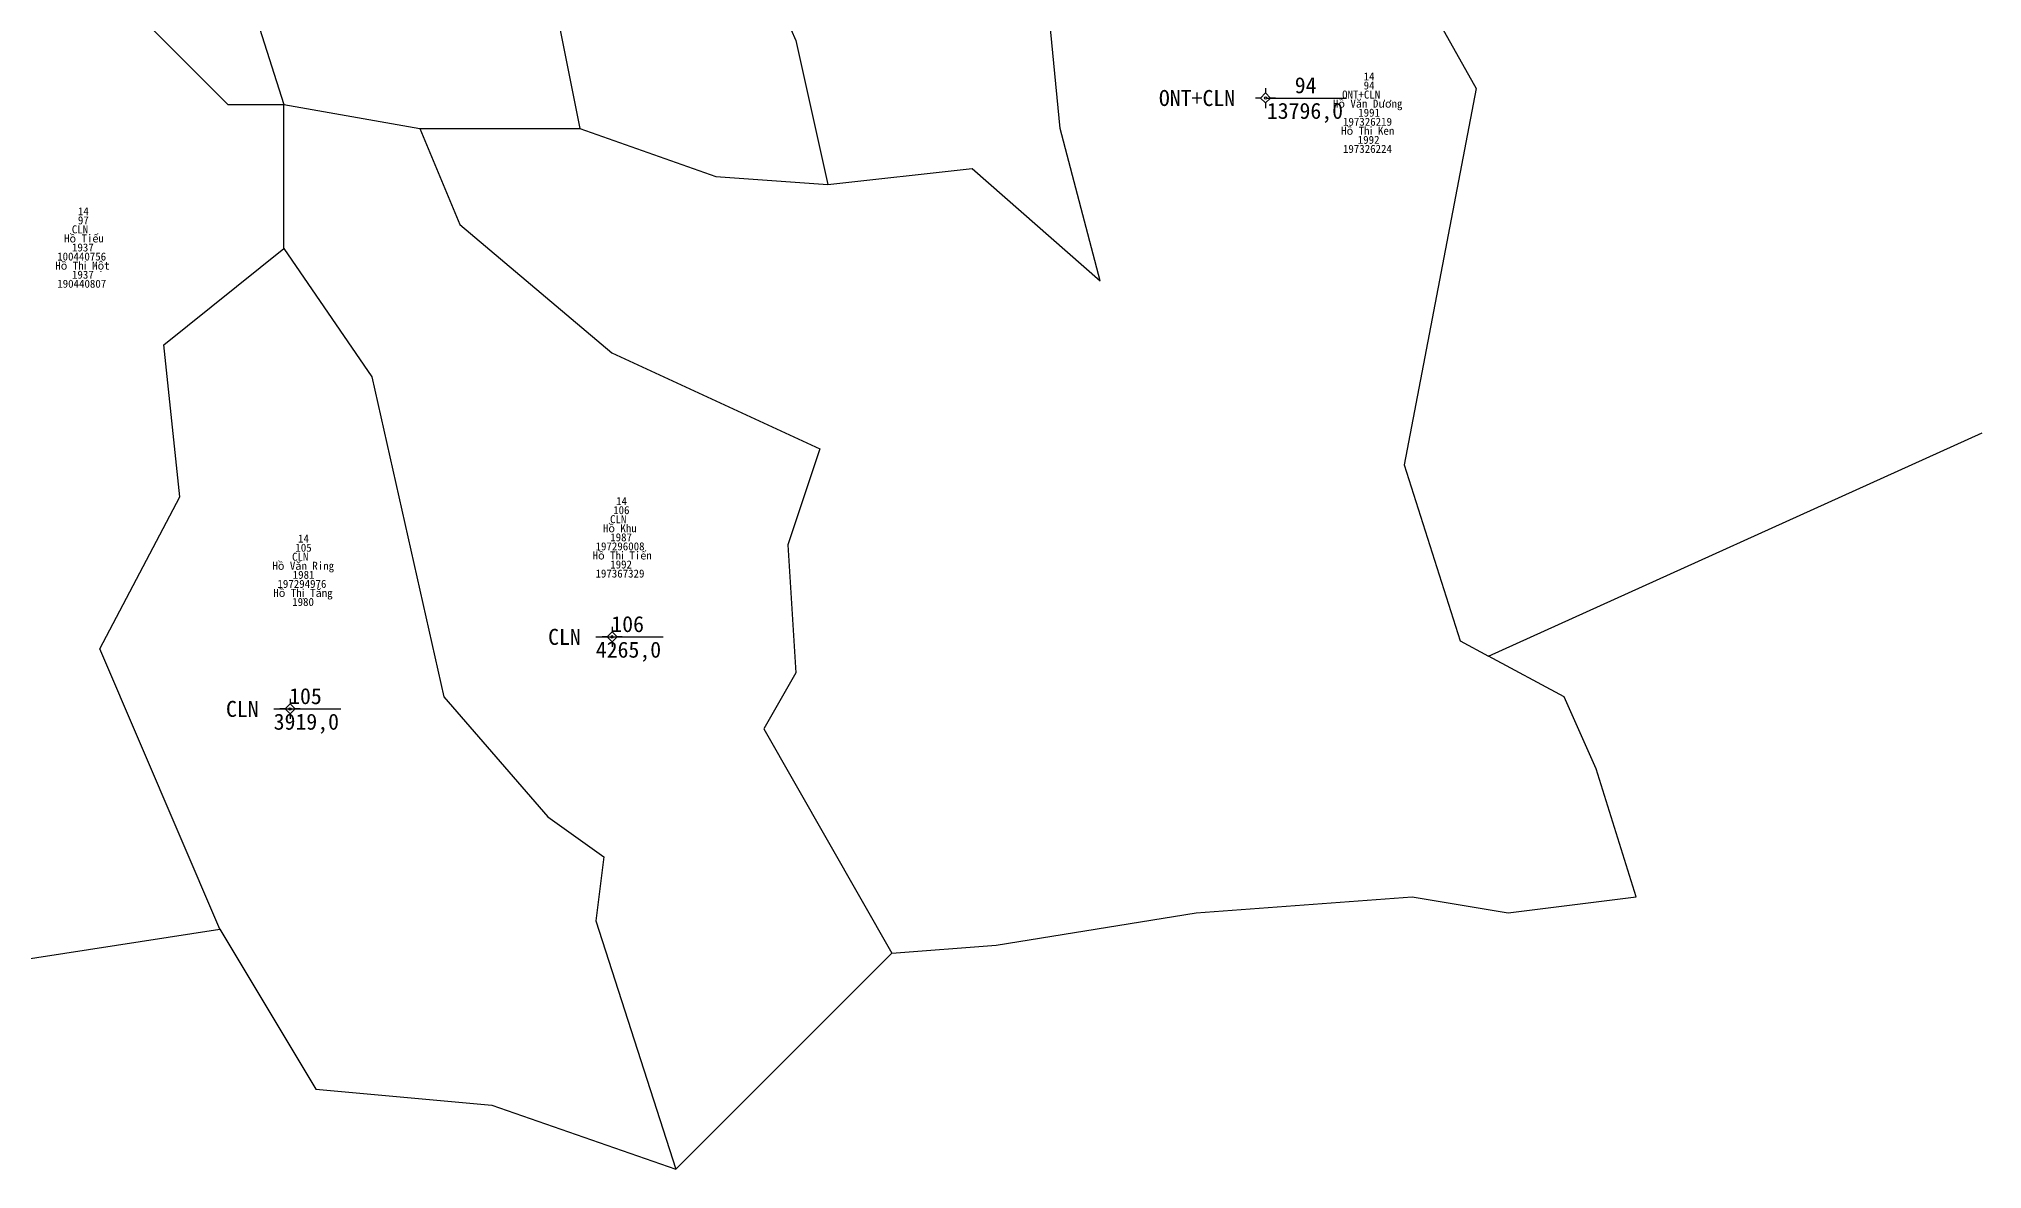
# Model space of a CAD drawing. Extents: x 552725 to 554329, y 1840125 to 1841713.
# Drawn here: x 553937.4 to 554180.2, y 1840217 to 1840358.2 of the extents above; entities that cross this region are included whole.
import ezdxf

# ---------------------------------------------------------------- set-up
doc = ezdxf.new("R2010")
doc.units = 0
for name, color, linetype in [('Level 10', 7, 'Continuous'), ('Level 11', 7, 'Continuous'), ('Level 13', 7, 'Continuous'), ('Level 17', 7, 'Continuous'), ('Level 2', 7, 'Continuous'), ('Level 4', 7, 'Continuous')]:
    doc.layers.add(name, color=color, linetype=linetype)

msp = doc.modelspace()

# ---------------------------------------------------------------- linework, layer by layer
at = {"layer": 'Level 10'}
for p, q in [((553968, 1840350), (553985, 1840347)), ((553968, 1840332), (553968, 1840350)), ((553985, 1840347), (554005, 1840347)), ((554118.57, 1840281.08), (554180.25, 1840309.01)), ((554017, 1840217), (554044, 1840244))]:
    msp.add_line(p, q, dxfattribs=at)
for points in [[(554057.64, 1840457.63), (554117, 1840352), (554108, 1840305), (554115, 1840283), (554118.57, 1840281.08)], [(554036, 1840340), (554054, 1840342), (554070, 1840328), (554065, 1840347), (554062, 1840378), (554054, 1840399), (554038, 1840417), (554030, 1840432), (554019.19, 1840450.95)], [(553999.98, 1840448.29), (554002, 1840426), (554032, 1840358), (554036, 1840340)], [(553960, 1840418), (553957, 1840396), (553961, 1840372), (553968, 1840350)], [(553960, 1840418), (553974, 1840406), (553998, 1840382), (554005, 1840347)], [(553922, 1840410), (553922, 1840395), (553936, 1840375), (553961, 1840350), (553968, 1840350)], [(553985, 1840347), (553990, 1840335), (554009, 1840319), (554035, 1840307), (554031, 1840295), (554032, 1840279), (554028, 1840272), (554044, 1840244)], [(554005, 1840347), (554022, 1840341), (554036, 1840340)], [(553960, 1840247), (553945, 1840282), (553955, 1840301), (553953, 1840320), (553968, 1840332)], [(553968, 1840332), (553979, 1840316), (553988, 1840276), (554001, 1840261), (554008, 1840256), (554007, 1840248), (554017, 1840217)], [(554044, 1840244), (554057, 1840245), (554082, 1840249), (554109, 1840251), (554121, 1840249), (554137, 1840251), (554132, 1840267), (554128, 1840276), (554118.57, 1840281.08)], [(553915, 1840240), (553937.11, 1840243.44), (553960, 1840247)], [(553960, 1840247), (553972, 1840227), (553994, 1840225), (554017, 1840217)]]:
    msp.add_lwpolyline(points, dxfattribs=at)
at = {"layer": 'Level 11'}
for p, q in [((554090.7, 1840352.07), (554090.7, 1840351.45)), ((554090.07, 1840350.82), (554089.45, 1840350.82)), ((554090.7, 1840351.45), (554090.07, 1840350.82)), ((554090.07, 1840350.82), (554090.7, 1840350.2)), ((554091.32, 1840350.82), (554090.7, 1840351.45)), ((554090.7, 1840350.2), (554091.32, 1840350.82)), ((554090.7, 1840350.2), (554090.7, 1840349.57)), ((554091.95, 1840350.82), (554091.32, 1840350.82)), ((554009.02, 1840284.12), (554008.4, 1840283.5)), ((554009.02, 1840284.75), (554009.02, 1840284.12)), ((554009.65, 1840283.5), (554009.02, 1840284.12)), ((554008.4, 1840283.5), (554007.77, 1840283.5)), ((554008.4, 1840283.5), (554009.02, 1840282.88)), ((554009.02, 1840282.88), (554009.65, 1840283.5)), ((554009.02, 1840282.88), (554009.02, 1840282.25)), ((554010.27, 1840283.5), (554009.65, 1840283.5)), ((553968.14, 1840274.5), (553967.51, 1840274.5)), ((553968.76, 1840275.12), (553968.14, 1840274.5)), ((553968.14, 1840274.5), (553968.76, 1840273.88)), ((553968.76, 1840275.75), (553968.76, 1840275.12)), ((553969.39, 1840274.5), (553968.76, 1840275.12)), ((553968.76, 1840273.88), (553969.39, 1840274.5)), ((553970.01, 1840274.5), (553969.39, 1840274.5)), ((553968.76, 1840273.88), (553968.76, 1840273.25))]:
    msp.add_line(p, q, dxfattribs=at)
for centre in [(554090.7, 1840350.82), (554009.02, 1840283.5), (553968.76, 1840274.5)]:
    msp.add_circle(centre, 0.15, dxfattribs=at)
at = {"layer": 'Level 13'}
for p, q in [((554090.85, 1840350.82), (554100.81, 1840350.82)), ((554006.98, 1840283.5), (554015.39, 1840283.5)), ((553966.72, 1840274.5), (553975.13, 1840274.5))]:
    msp.add_line(p, q, dxfattribs=at)

# ---------------------------------------------------------------- texts
for s, p in [('94', (554094.34, 1840351.42)), ('106', (554008.92, 1840284.1)), ('105', (553968.65, 1840275.1))]:
    msp.add_text(s, height=2, dxfattribs=at).set_placement(p)
at = {"layer": 'Level 17'}
for s, p in [('94', (554102.95, 1840351.89)), ('14', (554102.95, 1840353.02)), ('Hồ Văn Dương', (554099.11, 1840349.62)), ('ONT+CLN', (554100.26, 1840350.75)), ('Hồ Thị Ken', (554100.14, 1840346.23)), ('197326219', (554100.37, 1840347.36)), ('1991', (554102.27, 1840348.49)), ('197326224', (554100.36, 1840343.97)), ('1992', (554102.21, 1840345.1)), ('97', (553942.25, 1840335.04)), ('14', (553942.25, 1840336.17)), ('Hồ Tiếu', (553940.52, 1840332.78)), ('CLN', (553941.49, 1840333.91)), ('1937', (553941.51, 1840331.65)), ('Hồ Thị Một', (553939.43, 1840329.38)), ('100440756', (553939.66, 1840330.52)), ('190440807', (553939.67, 1840327.12)), ('1937', (553941.51, 1840328.25)), ('CLN', (554008.76, 1840297.7)), ('106', (554009.15, 1840298.83)), ('14', (554009.52, 1840299.96)), ('14', (553969.77, 1840295.28)), ('Hồ Khu', (554007.87, 1840296.57)), ('1987', (554008.78, 1840295.44)), ('CLN', (553969.02, 1840293.01)), ('105', (553969.43, 1840294.14)), ('Hồ Thị Tiến', (554006.58, 1840293.17)), ('197296008', (554006.95, 1840294.31)), ('Hồ Văn Ring', (553966.56, 1840291.88)), ('1981', (553969.1, 1840290.75)), ('197367329', (554006.94, 1840290.91)), ('1992', (554008.78, 1840292.04)), ('Hồ Thị Tăng', (553966.68, 1840288.49)), ('197294976', (553967.19, 1840289.62)), ('1980', (553969.03, 1840287.36))]:
    msp.add_text(s, height=1, dxfattribs=at).set_placement(p)
at = {"layer": 'Level 2'}
for s, p in [('ONT+CLN', (554077.36, 1840349.82)), ('CLN', (554001.02, 1840282.5)), ('CLN', (553960.76, 1840273.5))]:
    msp.add_text(s, height=2, dxfattribs=at).set_placement(p)
at = {"layer": 'Level 4'}
for s, p in [('13796,0', (554090.85, 1840348.22)), ('4265,0', (554006.98, 1840280.9)), ('3919,0', (553966.72, 1840271.9))]:
    msp.add_text(s, height=2, dxfattribs=at).set_placement(p)

doc.saveas('drawing.dxf')
